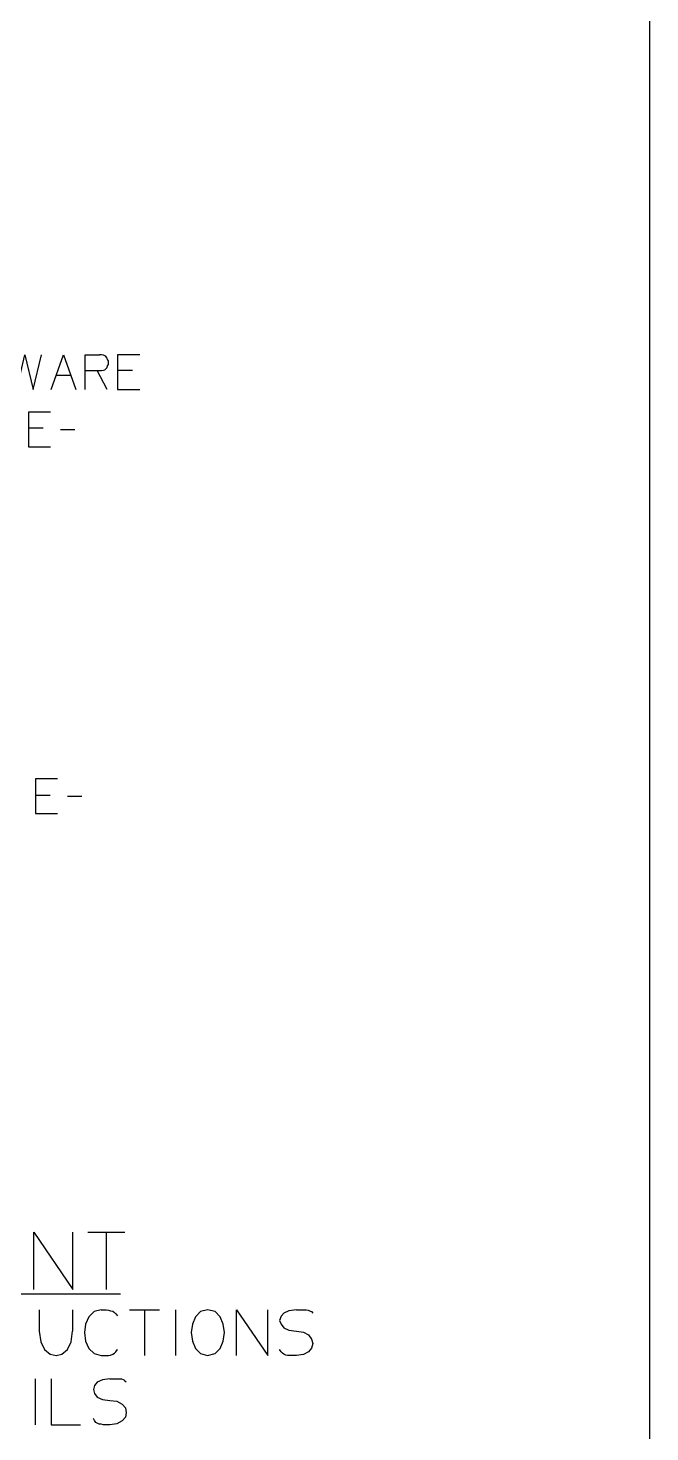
# Model space of a CAD drawing. Extents: x 11 to 601, y 12 to 779.
# Drawn here: x 521.1 to 600.9, y 418.2 to 598.5 of the extents above; entities that cross this region are included whole.
import ezdxf

# ---------------------------------------------------------------- set-up
doc = ezdxf.new("R2010")
doc.units = 0
doc.layers.add('DH152', color=7, linetype='CONTINUOUS')

msp = doc.modelspace()

# ---------------------------------------------------------------- linework, layer by layer
at = {"layer": 'DH152', "color": 7}
for points in [[(600.899985, 12.24), (600.899985, 778.739981)], [(518.579987, 556.499986), (519.659987, 552.059986), (520.679987, 556.499986), (521.759987, 552.059986), (522.839987, 556.499986)], [(524.039987, 552.059986), (525.659987, 556.499986), (527.219987, 552.059986)], [(528.419987, 552.059986), (528.419987, 556.499986), (530.279987, 556.499986)], [(531.419987, 555.479986), (531.419987, 555.719986), (531.299987, 555.899986), (531.239987, 556.079986), (531.059987, 556.259986), (530.939987, 556.379986), (530.759987, 556.439986), (530.519987, 556.499986), (530.279987, 556.499986), (530.279987, 556.499986)], [(530.279987, 554.459986), (530.519987, 554.459986), (530.759987, 554.519986), (530.939987, 554.579986), (531.059987, 554.699986), (531.239987, 554.879986), (531.299987, 555.059986), (531.419987, 555.239986), (531.419987, 555.479986), (531.419987, 555.479986)], [(535.439987, 556.499986), (532.559987, 556.499986), (532.559987, 552.059986), (535.439987, 552.059986)], [(524.699987, 553.859986), (526.619987, 553.859986)], [(528.419987, 554.459986), (530.279987, 554.459986)], [(531.239987, 552.059986), (529.979987, 554.459986)], [(534.479987, 554.459986), (532.559987, 554.459986)], [(523.979987, 549.119986), (521.159987, 549.119986), (521.159987, 544.679986), (523.979987, 544.679986)], [(523.019987, 547.079986), (521.159987, 547.079986)], [(525.239987, 546.899986), (527.099987, 546.899986)], [(524.879987, 502.019987), (522.059987, 502.019987), (522.059987, 497.579988), (524.879987, 497.579988)], [(523.919987, 499.919988), (522.059987, 499.919988)], [(526.139987, 499.799988), (527.999987, 499.799988)], [(521.819987, 436.439989), (521.819987, 443.819989), (526.859987, 436.439989), (526.859987, 443.819989)], [(528.779987, 443.819989), (533.519987, 443.819989)], [(531.119987, 443.819989), (531.119987, 436.439989)], [(418.97999, 435.899989), (532.979987, 435.899989)], [(522.539987, 433.859989), (522.539987, 431.099989), (522.719987, 429.719989), (523.199987, 428.759989), (523.919987, 428.159989), (524.699987, 427.979989), (525.419987, 428.159989), (526.139987, 428.759989), (526.619987, 429.719989), (526.799987, 431.099989), (526.799987, 431.099989)], [(526.799987, 433.859989), (526.799987, 431.099989)], [(530.459987, 433.859989), (529.559987, 433.619989), (528.899987, 432.959989), (528.479987, 431.999989), (528.359987, 430.919989), (528.479987, 429.839989), (528.899987, 428.879989), (529.559987, 428.219989), (530.459987, 427.979989), (530.459987, 427.979989)], [(530.459987, 433.859989), (530.759987, 433.859989), (531.119987, 433.859989), (531.419987, 433.799989), (531.659987, 433.739989), (531.959987, 433.679989), (532.199987, 433.499989), (532.379987, 433.319989), (532.559987, 433.079989), (532.559987, 433.079989)], [(534.119987, 433.859989), (537.959987, 433.859989)], [(536.039987, 433.859989), (536.039987, 427.979989)], [(539.999986, 433.859989), (539.999986, 427.979989)], [(547.859986, 427.979989), (547.859986, 433.859989), (551.879986, 427.979989), (551.879986, 433.859989)], [(555.539986, 433.859989), (554.579986, 433.739989), (553.919986, 433.439989), (553.559986, 433.019989), (553.379986, 432.479989), (553.559986, 431.999989), (553.919986, 431.519989), (554.579986, 431.219989), (555.539986, 431.099989), (555.539986, 431.099989)], [(555.539986, 433.859989), (556.079986, 433.859989), (556.499986, 433.859989), (556.799986, 433.859989), (557.039986, 433.799989), (557.219986, 433.739989), (557.339986, 433.679989), (557.459986, 433.619989), (557.639986, 433.439989), (557.639986, 433.439989)], [(555.539986, 431.099989), (556.439986, 430.979989), (557.099986, 430.619989), (557.459986, 430.079989), (557.639986, 429.539989), (557.459986, 428.939989), (557.099986, 428.459989), (556.439986, 428.099989), (555.539986, 427.979989), (555.539986, 427.979989)], [(530.459987, 427.979989), (530.759987, 427.979989), (531.119987, 427.979989), (531.419987, 427.979989), (531.659987, 428.039989), (531.959987, 428.159989), (532.199987, 428.279989), (532.379987, 428.459989), (532.559987, 428.759989), (532.559987, 428.759989)], [(555.539986, 427.979989), (555.059986, 427.979989), (554.699986, 427.979989), (554.399986, 427.979989), (554.159986, 428.039989), (553.919986, 428.159989), (553.739986, 428.279989), (553.559986, 428.459989), (553.379986, 428.759989), (553.379986, 428.759989)], [(521.999987, 424.979989), (521.999987, 419.09999)], [(524.039987, 424.979989), (524.039987, 419.09999), (527.819987, 419.09999)], [(531.599987, 424.979989), (530.639987, 424.859989), (529.979987, 424.559989), (529.619987, 424.139989), (529.499987, 423.599989), (529.619987, 423.119989), (529.979987, 422.639989), (530.639987, 422.339989), (531.599987, 422.219989), (531.599987, 422.219989)], [(531.599987, 424.979989), (532.139987, 424.979989), (532.559987, 424.979989), (532.859987, 424.979989), (533.099987, 424.979989), (533.279987, 424.919989), (533.399987, 424.859989), (533.519987, 424.739989), (533.699987, 424.619989), (533.699987, 424.619989)], [(531.599987, 422.219989), (532.499987, 422.099989), (533.159987, 421.739989), (533.579987, 421.259989), (533.699987, 420.659989), (533.579987, 420.059989), (533.159987, 419.57999), (532.499987, 419.21999), (531.599987, 419.09999), (531.599987, 419.09999)], [(531.599987, 419.09999), (531.119987, 419.09999), (530.759987, 419.09999), (530.459987, 419.15999), (530.219987, 419.15999), (529.979987, 419.27999), (529.799987, 419.39999), (529.619987, 419.63999), (529.499987, 419.87999), (529.499987, 419.87999)]]:
    msp.add_lwpolyline(points, dxfattribs=at)
msp.add_lwpolyline([(544.139986, 427.979989), (545.099986, 428.219989), (545.759986, 428.879989), (546.119986, 429.839989), (546.299986, 430.919989), (546.119986, 431.999989), (545.759986, 432.959989), (545.099986, 433.619989), (544.139986, 433.859989), (544.139986, 433.859989), (543.239986, 433.619989), (542.579986, 432.959989), (542.219986, 431.999989), (542.039986, 430.919989), (542.219986, 429.839989), (542.579986, 428.879989), (543.239986, 428.219989), (544.139986, 427.979989)], close=True, dxfattribs=at)

doc.saveas('drawing.dxf')
